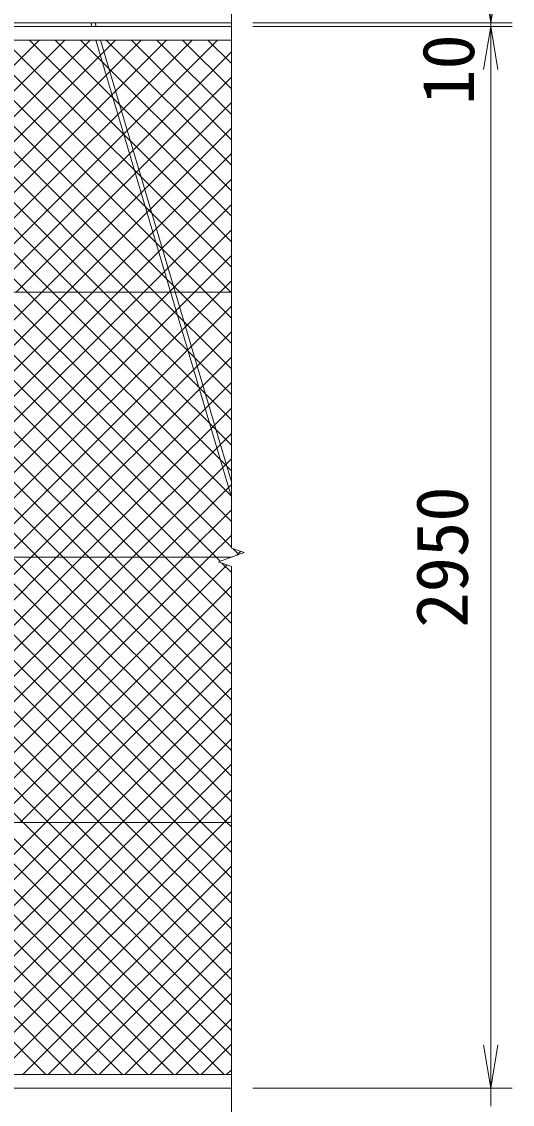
# Model space of a CAD drawing. Units: millimetres, scale not verified. Extents: x -21137 to 21137, y -15758 to 15759.
# Drawn here: x -16537 to -15175, y -9524 to -6516 of the extents above; entities that cross this region are included whole.
import ezdxf
from ezdxf.enums import TextEntityAlignment as Align

# ---------------------------------------------------------------- set-up
doc = ezdxf.new("R2010")
doc.units = ezdxf.units.MM
doc.header["$LTSCALE"] = 60
for name, color, linetype, lineweight in [('0-3_D-STR1', 1, 'Continuous', 9), ('0-4_D-STR-DIM', 7, 'Continuous', 9), ('0-5_0', 7, 'Continuous', 9), ('0-8_D-STR3', 3, 'Continuous', 9), ('0-A_D-STR2', 7, 'Continuous', 9)]:
    doc.layers.add(name, color=color, linetype=linetype, lineweight=lineweight)
doc.styles.add('ＭＳ ゴシック', font='')
doc.styles.get('ＭＳ ゴシック').set_extended_font_data('MS Gothic')

# ---------------------------------------------------------------- blocks, each defined once
blk = doc.blocks.new('_Open')
at = {"layer": '0-5_0'}
blk.add_line((-60, 10), (0, 0), dxfattribs=at)
blk.add_lwpolyline([(-60, -10), (0, 0), (-60, 0)], dxfattribs=at)

msp = doc.modelspace()

# ---------------------------------------------------------------- linework, layer by layer
at = {"layer": '0-3_D-STR1'}
for p, q in [((-17335.07, -6519.13), (-15955.07, -6519.13)), ((-17335.07, -6529.13), (-15955.07, -6529.13)), ((-17335.07, -6567.23), (-15955.07, -6567.23)), ((-17370.07, -9441.03), (-15955.07, -9441.03)), ((-17370.07, -9479.13), (-15955.07, -9479.13))]:
    msp.add_line(p, q, dxfattribs=at)
at = {"layer": '0-4_D-STR-DIM'}
for p, q in [((-15955.07, -5069.78), (-15955.07, -7978.48)), ((-15895.07, -6519.13), (-15175.07, -6519.13)), ((-15895.07, -6519.13), (-15175.07, -6519.13)), ((-15235.07, -6529.13), (-15235.07, -6519.13)), ((-15895.07, -6529.13), (-15175.07, -6529.13)), ((-15895.07, -6529.13), (-15175.07, -6529.13)), ((-15235.07, -6649.13), (-15235.07, -6769.13)), ((-15235.07, -6649.13), (-15235.07, -9359.13)), ((-15990.31, -8016.96), (-15919.83, -7991.31)), ((-15919.83, -7991.31), (-15955.07, -7978.48)), ((-15955.07, -8029.78), (-15990.31, -8016.96)), ((-15955.07, -8029.78), (-15955.07, -9619.13)), ((-15235.07, -9359.13), (-15235.07, -9239.13)), ((-15895.07, -9479.13), (-15175.07, -9479.13)), ((-15895.07, -9479.13), (-15175.07, -9479.13)), ((-15235.07, -9479.13), (-15235.07, -9529.13))]:
    msp.add_line(p, q, dxfattribs=at)
at = {"layer": '0-8_D-STR3'}
for p, q in [((-16345.42, -6519.13), (-16342.46, -6529.13)), ((-16332.91, -6519.13), (-16329.94, -6529.13)), ((-16331.18, -6567.23), (-15955.07, -7837.09)), ((-16318.66, -6567.23), (-15955.07, -7794.84)), ((-15955.07, -7267.13), (-17372.57, -7267.13)), ((-15955.07, -8004.13), (-17372.57, -8004.13)), ((-15955.07, -8741.13), (-17372.57, -8741.13))]:
    msp.add_line(p, q, dxfattribs=at)
at = {"layer": '0-A_D-STR2'}
for p, q in [((-16522.24, -7267.13), (-17222.14, -6567.23)), ((-17188.38, -7267.13), (-16488.48, -6567.23)), ((-16451.53, -7267.13), (-17151.43, -6567.23)), ((-17117.66, -7267.13), (-16417.76, -6567.23)), ((-16380.82, -7267.13), (-17080.72, -6567.23)), ((-17046.95, -7267.13), (-16347.05, -6567.23)), ((-16310.11, -7267.13), (-17010.01, -6567.23)), ((-16976.24, -7267.13), (-16276.34, -6567.23)), ((-16239.4, -7267.13), (-16939.3, -6567.23)), ((-16905.53, -7267.13), (-16205.63, -6567.23)), ((-16168.68, -7267.13), (-16868.58, -6567.23)), ((-16834.82, -7267.13), (-16134.92, -6567.23)), ((-16097.97, -7267.13), (-16797.87, -6567.23)), ((-16764.11, -7267.13), (-16064.21, -6567.23)), ((-16027.26, -7267.13), (-16727.16, -6567.23)), ((-16693.4, -7267.13), (-15993.5, -6567.23)), ((-15956.55, -7267.13), (-16656.45, -6567.23)), ((-15955.07, -7197.9), (-16585.74, -6567.23)), ((-15955.07, -7127.19), (-16515.03, -6567.23)), ((-15955.07, -7056.48), (-16444.32, -6567.23)), ((-15955.07, -6985.77), (-16373.61, -6567.23)), ((-15955.07, -6915.06), (-16302.9, -6567.23)), ((-15955.07, -6844.35), (-16232.19, -6567.23)), ((-15955.07, -6773.64), (-16161.48, -6567.23)), ((-15955.07, -6702.93), (-16090.77, -6567.23)), ((-15955.07, -6632.22), (-16020.06, -6567.23)), ((-16622.69, -7267.13), (-15955.07, -6599.51)), ((-16551.98, -7267.13), (-15955.07, -6670.22)), ((-16481.27, -7267.13), (-15955.07, -6740.93)), ((-16410.56, -7267.13), (-15955.07, -6811.64)), ((-16339.85, -7267.13), (-15955.07, -6882.36)), ((-16269.14, -7267.13), (-15955.07, -6953.07)), ((-16198.43, -7267.13), (-15955.07, -7023.78)), ((-16127.72, -7267.13), (-15955.07, -7094.49)), ((-16057, -7267.13), (-15955.07, -7165.2)), ((-15986.29, -7267.13), (-15955.07, -7235.91)), ((-16492.34, -8004.13), (-17229.34, -7267.13)), ((-17218.27, -8004.13), (-16481.27, -7267.13)), ((-16421.63, -8004.13), (-17158.63, -7267.13)), ((-17147.56, -8004.13), (-16410.56, -7267.13)), ((-16350.92, -8004.13), (-17087.92, -7267.13)), ((-17076.85, -8004.13), (-16339.85, -7267.13)), ((-16280.21, -8004.13), (-17017.21, -7267.13)), ((-17006.14, -8004.13), (-16269.14, -7267.13)), ((-16209.5, -8004.13), (-16946.5, -7267.13)), ((-16935.43, -8004.13), (-16198.43, -7267.13)), ((-16864.72, -8004.13), (-16127.72, -7267.13)), ((-16794, -8004.13), (-16057, -7267.13)), ((-16723.29, -8004.13), (-15986.29, -7267.13)), ((-15955.07, -7905.01), (-16592.95, -7267.13)), ((-15955.07, -7834.3), (-16522.24, -7267.13)), ((-15955.07, -7763.59), (-16451.53, -7267.13)), ((-15955.07, -7692.88), (-16380.82, -7267.13)), ((-15955.07, -7622.17), (-16310.11, -7267.13)), ((-15955.07, -7551.46), (-16239.4, -7267.13)), ((-15955.07, -7480.75), (-16168.68, -7267.13)), ((-15955.07, -7410.04), (-16097.97, -7267.13)), ((-15955.07, -7339.32), (-16027.26, -7267.13)), ((-15955.07, -7268.61), (-15956.55, -7267.13)), ((-16581.87, -8004.13), (-15955.07, -7377.33)), ((-16511.16, -8004.13), (-15955.07, -7448.04)), ((-16440.45, -8004.13), (-15955.07, -7518.75)), ((-16369.74, -8004.13), (-15955.07, -7589.46)), ((-16299.03, -8004.13), (-15955.07, -7660.17)), ((-16228.32, -8004.13), (-15955.07, -7730.88)), ((-16157.61, -8004.13), (-15955.07, -7801.59)), ((-16086.9, -8004.13), (-15955.07, -7872.31)), ((-16016.19, -8004.13), (-15955.07, -7943.02)), ((-15934.24, -7996.55), (-15950.73, -7980.06)), ((-15939.99, -7998.64), (-15929.23, -7987.89)), ((-16533.16, -8741.13), (-17270.16, -8004.13)), ((-17248.16, -8741.13), (-16511.16, -8004.13)), ((-16462.45, -8741.13), (-17199.45, -8004.13)), ((-17177.45, -8741.13), (-16440.45, -8004.13)), ((-16391.74, -8741.13), (-17128.74, -8004.13)), ((-17106.74, -8741.13), (-16369.74, -8004.13)), ((-16321.03, -8741.13), (-17058.03, -8004.13)), ((-17036.03, -8741.13), (-16299.03, -8004.13)), ((-16250.32, -8741.13), (-16987.32, -8004.13)), ((-16965.32, -8741.13), (-16228.32, -8004.13)), ((-16179.61, -8741.13), (-16916.61, -8004.13)), ((-16894.61, -8741.13), (-16157.61, -8004.13)), ((-16108.9, -8741.13), (-16845.9, -8004.13)), ((-16823.9, -8741.13), (-16086.9, -8004.13)), ((-16038.19, -8741.13), (-16775.19, -8004.13)), ((-16753.19, -8741.13), (-16016.19, -8004.13)), ((-15967.48, -8741.13), (-16704.48, -8004.13)), ((-15955.07, -8612.12), (-16563.06, -8004.13)), ((-15955.07, -8541.41), (-16492.34, -8004.13)), ((-15955.07, -8470.7), (-16421.63, -8004.13)), ((-15955.07, -8399.98), (-16350.92, -8004.13)), ((-15955.07, -8329.27), (-16280.21, -8004.13)), ((-15955.07, -8258.56), (-16209.5, -8004.13)), ((-15955.07, -8046.43), (-15981.25, -8020.26)), ((-16611.77, -8741.13), (-15955.07, -8084.44)), ((-16541.05, -8741.13), (-15955.07, -8155.15)), ((-16470.34, -8741.13), (-15955.07, -8225.86)), ((-16399.63, -8741.13), (-15955.07, -8296.57)), ((-16328.92, -8741.13), (-15955.07, -8367.28)), ((-16258.21, -8741.13), (-15955.07, -8437.99)), ((-16187.5, -8741.13), (-15955.07, -8508.7)), ((-16116.79, -8741.13), (-15955.07, -8579.41)), ((-16046.08, -8741.13), (-15955.07, -8650.12)), ((-15975.37, -8741.13), (-15955.07, -8720.83)), ((-17170.24, -9441.03), (-16470.34, -8741.13)), ((-16469.66, -9441.03), (-17169.56, -8741.13)), ((-17099.53, -9441.03), (-16399.63, -8741.13)), ((-16398.95, -9441.03), (-17098.85, -8741.13)), ((-17028.82, -9441.03), (-16328.92, -8741.13)), ((-16328.24, -9441.03), (-17028.14, -8741.13)), ((-16958.11, -9441.03), (-16258.21, -8741.13)), ((-16257.53, -9441.03), (-16957.43, -8741.13)), ((-16887.4, -9441.03), (-16187.5, -8741.13)), ((-16186.82, -9441.03), (-16886.72, -8741.13)), ((-16816.69, -9441.03), (-16116.79, -8741.13)), ((-16116.1, -9441.03), (-16816, -8741.13)), ((-16745.98, -9441.03), (-16046.08, -8741.13)), ((-16045.39, -9441.03), (-16745.29, -8741.13)), ((-16675.27, -9441.03), (-15975.37, -8741.13)), ((-15955.07, -9389.93), (-16603.87, -8741.13)), ((-15955.07, -9319.22), (-16533.16, -8741.13)), ((-15955.07, -9248.51), (-16462.45, -8741.13)), ((-15955.07, -9177.8), (-16391.74, -8741.13)), ((-15955.07, -9107.09), (-16321.03, -8741.13)), ((-15955.07, -9036.38), (-16250.32, -8741.13)), ((-15955.07, -8965.67), (-16179.61, -8741.13)), ((-15955.07, -8894.96), (-16108.9, -8741.13)), ((-15955.07, -8824.25), (-16038.19, -8741.13)), ((-15955.07, -8753.54), (-15967.48, -8741.13)), ((-16604.56, -9441.03), (-15955.07, -8791.54)), ((-16533.85, -9441.03), (-15955.07, -8862.25)), ((-16463.14, -9441.03), (-15955.07, -8932.97)), ((-16392.43, -9441.03), (-15955.07, -9003.68)), ((-16321.72, -9441.03), (-15955.07, -9074.39)), ((-16251.01, -9441.03), (-15955.07, -9145.1)), ((-16180.29, -9441.03), (-15955.07, -9215.81)), ((-16109.58, -9441.03), (-15955.07, -9286.52)), ((-16038.87, -9441.03), (-15955.07, -9357.23)), ((-15968.16, -9441.03), (-15955.07, -9427.94))]:
    msp.add_line(p, q, dxfattribs=at)
for points in [[(-17351.07, -6569.02), (-17358.39, -6569.02), (-17393.57, -6700.31), (-17393.57, -7256.83), (-17372.57, -7256.83), (-17372.57, -7267.13), (-15955.07, -7267.13), (-15955.07, -6567.23), (-17335.07, -6567.23)], [(-15955.07, -7975.72), (-16663.66, -7267.13), (-17359.11, -6571.69)], [(-15986.08, -8015.42), (-15997.37, -8004.13), (-16734.37, -7267.13), (-17374.05, -6627.45)], [(-15955.07, -8117.14), (-16068.08, -8004.13), (-16805.08, -7267.13), (-17388.99, -6683.22)], [(-15955.07, -8187.85), (-16138.79, -8004.13), (-16875.79, -7267.13), (-17393.57, -6749.35), (-17403.93, -6738.99)], [(-15955.07, -8682.83), (-16633.77, -8004.13), (-17370.77, -7267.13), (-17372.57, -7265.33)], [(-17379.28, -8730.83), (-16652.58, -8004.13), (-15955.07, -7306.62)], [(-15974.68, -9441.03), (-16674.58, -8741.13), (-17393.57, -8022.14), (-17401.28, -8014.43)], [(-17379.38, -9438.03), (-16682.48, -8741.13), (-15966.84, -8025.5)]]:
    msp.add_lwpolyline(points, dxfattribs=at)
for points in [[(-15955.07, -7267.13), (-17372.57, -7267.13), (-17372.57, -7277.43), (-17393.57, -7277.43), (-17393.57, -7993.83), (-17372.57, -7993.83), (-17372.57, -8004.13), (-15955.07, -8004.13), (-15919.83, -7991.31), (-15955.07, -7978.48)], [(-15955.07, -8029.78), (-15990.31, -8016.96), (-15955.07, -8004.13), (-17372.57, -8004.13), (-17372.57, -8014.43), (-17393.57, -8014.43), (-17393.57, -8730.83), (-17372.57, -8730.83), (-17372.57, -8741.13), (-15955.07, -8741.13)], [(-15955.07, -8741.13), (-17372.57, -8741.13), (-17372.57, -8751.43), (-17393.57, -8751.43), (-17393.57, -9408.03), (-17388.07, -9408.03), (-17388.07, -9438.03), (-17370.07, -9438.03), (-17370.07, -9441.03), (-15955.07, -9441.03)]]:
    msp.add_lwpolyline(points, close=True, dxfattribs=at)

# ---------------------------------------------------------------- block references
at = {"layer": '0-4_D-STR-DIM', "xscale": 2, "yscale": 2}
for p, rotation in [((-15235.07, -6519.13), 270), ((-15235.07, -6519.13), 270), ((-15235.07, -6529.13), 90), ((-15235.07, -6529.13), 90), ((-15235.07, -9479.13), 270), ((-15235.07, -9479.13), 270)]:
    msp.add_blockref('_Open', p, dxfattribs=dict(at, rotation=rotation))

# ---------------------------------------------------------------- texts
at = {"layer": '0-4_D-STR-DIM', "style": 'ＭＳ ゴシック'}
for s, p in [('10', (-15237.77, -6747.15)), ('2950', (-15255.31, -8199.88))]:
    msp.add_text(s, height=144.3, rotation=90, dxfattribs=at).set_placement(p, align=Align.BOTTOM_LEFT)

doc.saveas('drawing.dxf')
